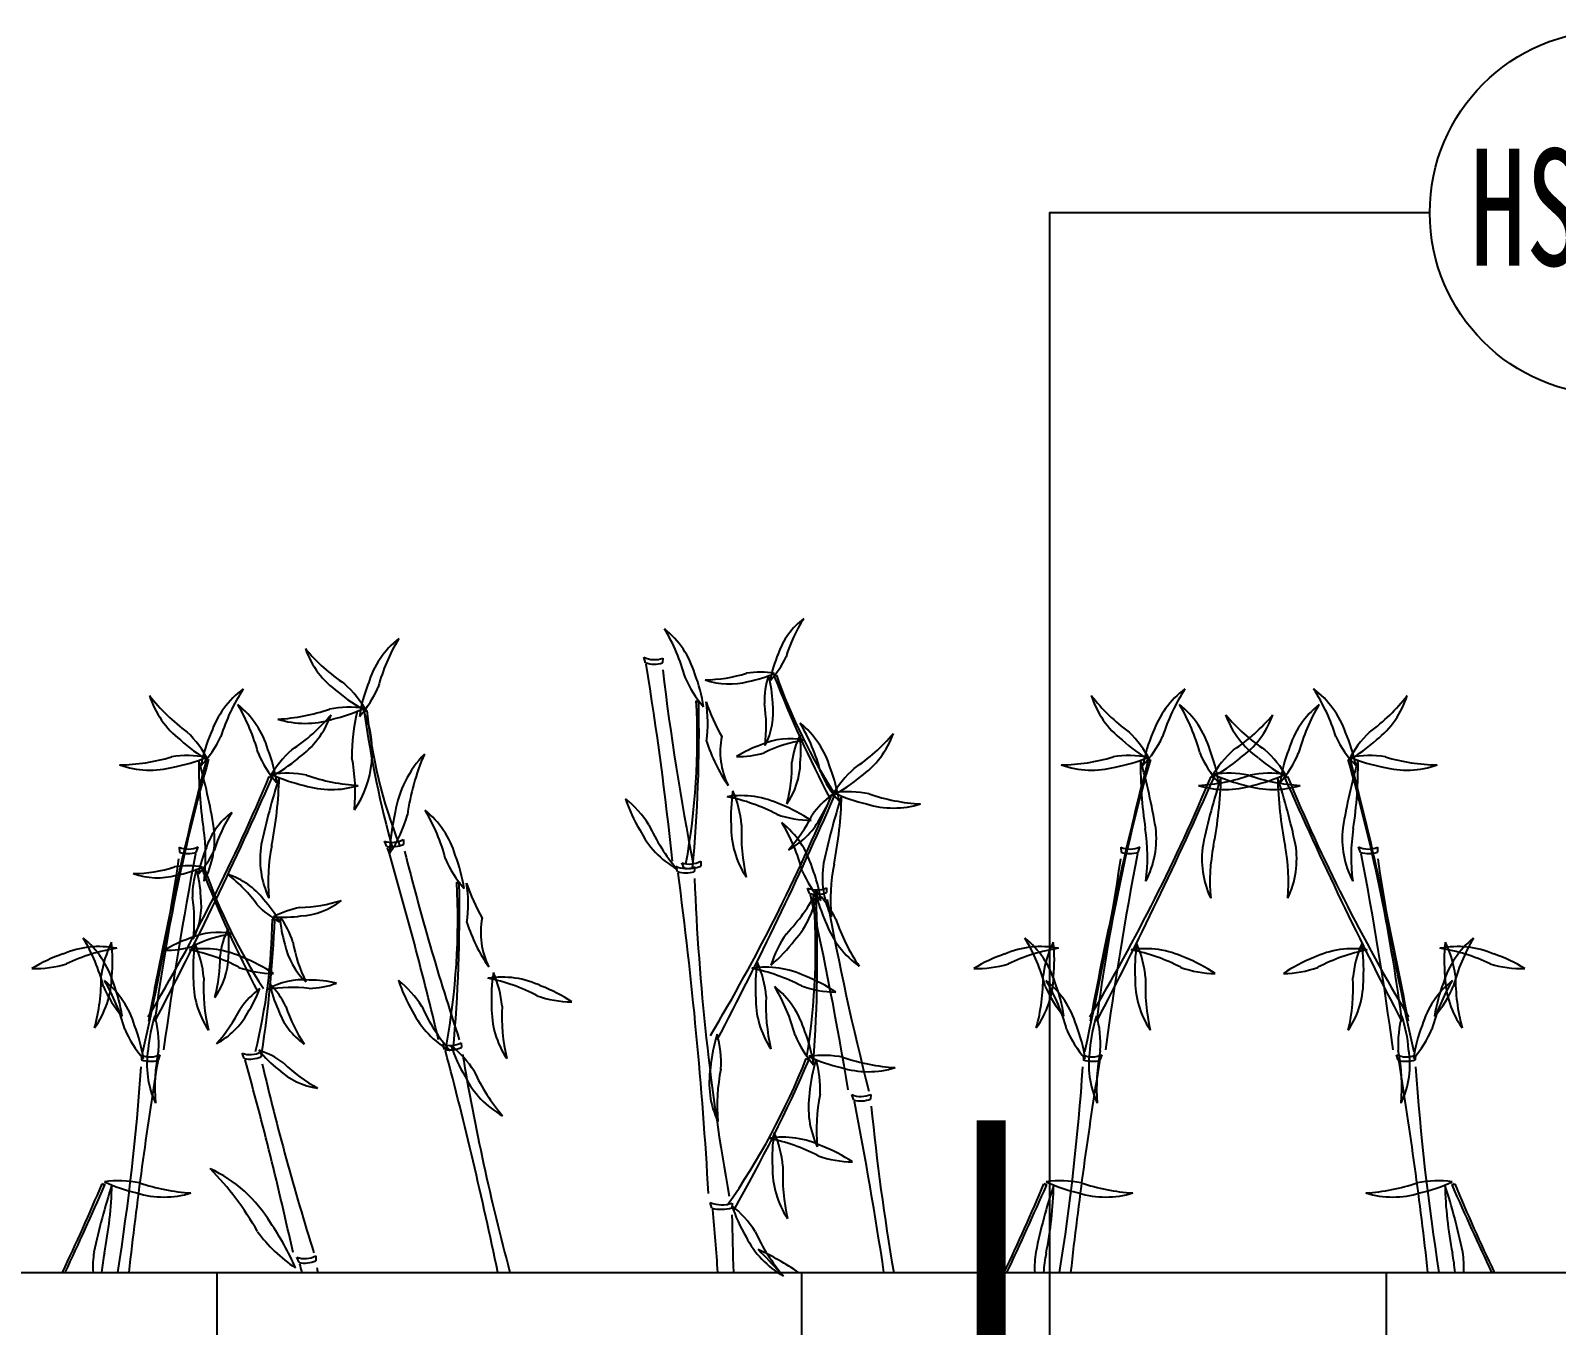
# Model space of a CAD drawing. Extents: x 225307 to 340959, y 27372 to 84205.
# Drawn here: x 314152 to 316762, y 75657 to 77871 of the extents above; entities that cross this region are included whole.
import ezdxf
from ezdxf.enums import TextEntityAlignment as Align

# ---------------------------------------------------------------- set-up
doc = ezdxf.new("R2010")
doc.units = 0
doc.header["$MEASUREMENT"] = 0
for name, color, linetype in [('3', 7, 'CONTINUOUS'), ('DIM1', 4, 'CONTINUOUS'), ('PH', 8, 'CONTINUOUS'), ('WALL', 2, 'CONTINUOUS'), ('道路', 3, 'CONTINUOUS')]:
    doc.layers.add(name, color=color, linetype=linetype)
doc.styles.add('宋体', font='SimSun.ttf', dxfattribs={"width": 0.7})

msp = doc.modelspace()

# ---------------------------------------------------------------- linework, layer by layer
at = {"layer": '3', "color": 1, "const_width": 50, "elevation": 5276}
msp.add_lwpolyline([(315795, 76007.2), (315795, 75501.1), (315795, 75501.1)], dxfattribs=at)
at = {"layer": 'DIM1', "color": 1, "linetype": 'CONTINUOUS'}
msp.add_circle((316856.5, 77559, 10863.7), 311.5, dxfattribs=at)
at = {"layer": 'PH', "color": 8}
for p, q in [((314471, 73670, 5587.7), (314471, 75747.5, 5587.7)), ((315471, 73672.7, 5587.7), (315471, 75747.5, 5587.7)), ((316471, 73675.4, 5587.7), (316471, 75747.5, 5587.7))]:
    msp.add_line(p, q, dxfattribs=at)
at = {"layer": 'PH', "color": 1, "elevation": 10863.7}
msp.add_lwpolyline([(316545, 77559), (315894.8, 77559), (315894.8, 75492.3)], dxfattribs=at)
at = {"layer": 'WALL', "color": 251}
for p, q in [((315203.9, 76789.7, 8381.5), (315201.1, 76799.1, 8381.5)), ((315233.5, 76797.6, 8381.5), (315232.8, 76789.4, 8381.5)), ((314406.3, 76474.3, 8381.5), (314406.7, 76466.1, 8381.5)), ((314435.6, 76465.5, 8381.5), (314438.6, 76474.8, 8381.5)), ((314761.3, 76475.8, 8381.5), (314757.4, 76484.8, 8381.5)), ((314789.7, 76487.5, 8381.5), (314790, 76479.2, 8381.5)), ((316016.8, 76474.3, 8381.5), (316017.3, 76466.1, 8381.5)), ((316046.2, 76465.5, 8381.5), (316049.2, 76474.8, 8381.5)), ((316426.5, 76465.5, 8381.5), (316423.4, 76474.8, 8381.5)), ((316455.8, 76474.3, 8381.5), (316455.4, 76466.1, 8381.5)), ((315258.3, 76432.8, 8381.5), (315255.5, 76442.2, 8381.5)), ((315269.9, 76438.8, 8381.5), (315266, 76447.8, 8381.5)), ((315287.9, 76440.7, 8381.5), (315287.2, 76432.5, 8381.5)), ((315298.3, 76450.4, 8381.5), (315298.6, 76442.2, 8381.5)), ((315484.5, 76395.3, 8381.5), (315481.1, 76404.5, 8381.5)), ((315513.5, 76405, 8381.5), (315513.3, 76396.7, 8381.5)), ((314546.2, 76124.3, 8381.5), (314546.4, 76116.1, 8381.5)), ((314860.3, 76128.6, 8381.5), (314856.4, 76137.6, 8381.5)), ((314888.7, 76140.2, 8381.5), (314889, 76132, 8381.5)), ((314341.5, 76119.1, 8381.5), (314342, 76110.9, 8381.5)), ((314370.8, 76110.3, 8381.5), (314373.9, 76119.6, 8381.5)), ((314517.7, 76113.1, 8381.5), (314513.9, 76122.1, 8381.5)), ((315952.1, 76119.1, 8381.5), (315952.6, 76110.9, 8381.5)), ((315981.4, 76110.3, 8381.5), (315984.5, 76119.6, 8381.5)), ((316491.2, 76110.3, 8381.5), (316488.2, 76119.6, 8381.5)), ((316520.5, 76119.1, 8381.5), (316520.1, 76110.9, 8381.5)), ((315559.8, 76042.2, 8381.5), (315556.5, 76051.4, 8381.5)), ((315588.9, 76051.9, 8381.5), (315588.7, 76043.6, 8381.5)), ((315317.4, 75857.4, 8381.5), (315314.6, 75866.8, 8381.5)), ((315352, 75866.1, 8381.5), (315351.3, 75857.9, 8381.5)), ((314611.4, 75764.4, 8381.5), (314607.6, 75773.5, 8381.5)), ((314639.9, 75775.6, 8381.5), (314640.1, 75767.4, 8381.5))]:
    msp.add_line(p, q, dxfattribs=at)
for centre, radius, start, end in [((315549.1, 76765.1, 8381.5), 124.8, 126.7515, 161.2718), ((315691.7, 76724.7, 8381.5), 258.7, 147.1423, 163.1203), ((314879.1, 76709.1, 8381.5), 156, 128.6233, 163.1436), ((315059, 76664.4, 8381.5), 323.4, 149.014, 164.992), ((315138.7, 76726.2, 8381.5), 156, 16.6578, 51.1781), ((314958.7, 76682.2, 8381.5), 323.4, 14.8093, 30.7873), ((314769, 76866.4, 8381.5), 156, 199.6469, 234.1671), ((314869.7, 77021.9, 8381.5), 323.4, 220.0376, 236.0156), ((315627.8, 76720.9, 8381.5), 214.2, 156.8493, 169.4119), ((315219, 76836.1, 8381.5), 41.1, 244.1889, 290.6514), ((315218.8, 76836.8, 8381.5), 49.4, 252.468, 286.4628), ((309317.7, 75830.8, 8381.5), 5964.5, 5.9648, 9.22705), ((319791.9, 77324.4, 8381.5), 4591.4, 186.8406, 191.0283), ((315312.2, 76860.6, 8381.5), 145.4, 316.3249, 335.2549), ((314567.7, 76618.4, 8381.5), 181.7, 29.2202, 48.1502), ((314979.3, 76657.1, 8381.5), 267.8, 158.721, 171.2837), ((315439, 76834.9, 8381.5), 181.7, 202.6747, 221.6047), ((315038.3, 76674.6, 8381.5), 267.8, 8.5177, 21.0803), ((315300.7, 77019.1, 8381.5), 258.7, 271.0803, 287.0583), ((315346.9, 76878.2, 8381.5), 124.8, 250.6896, 285.2099), ((315399.9, 76628.2, 8381.5), 145.4, 80.2629, 99.1929), ((315339.5, 76968.2, 8381.5), 214.2, 280.7874, 293.35), ((315552.4, 76722.7, 8381.5), 145.4, 162.085, 181.015), ((315207.4, 76711.4, 8381.5), 214.2, 2.6094, 15.172), ((315421.3, 76779.2, 8381.5), 11.8, 278.989, 301.5229), ((315418.4, 76781.6, 8381.5), 15.9, 289.7144, 304.519), ((317374.2, 77530, 8381.5), 2094.4, 201.388, 207.649), ((316357.6, 77099.3, 8381.5), 987.1, 199.59, 212.8556), ((314504.4, 76780.7, 8381.5), 156, 197.4962, 232.0165), ((314610.8, 76932.4, 8381.5), 323.4, 217.887, 233.865), ((314608.5, 76619.4, 8381.5), 156, 126.4727, 160.9929), ((314786.6, 76568.1, 8381.5), 323.4, 146.8634, 162.8414), ((314850.7, 76944.2, 8381.5), 267.8, 229.7446, 242.3072), ((314579.2, 76818.8, 8381.5), 181.7, 318.1966, 337.1266), ((314106.5, 76659.3, 8381.5), 1185.8, 349.6339, 3.166), ((315302.7, 76740.9, 8381.5), 19.9, 233.4106, 248.2152), ((315299, 76738.1, 8381.5), 14.7, 236.4067, 258.9406), ((315621.9, 76828.5, 8381.5), 331.7, 198.535, 209.8201), ((315079.7, 76687.1, 8381.5), 230.5, 352.1617, 8.9643), ((316114.9, 76780.7, 8381.5), 156, 197.4962, 232.0165), ((316221.4, 76932.4, 8381.5), 323.4, 217.887, 233.865), ((316219.1, 76619.4, 8381.5), 156, 126.4727, 160.9929), ((316397.2, 76568.1, 8381.5), 323.4, 146.8634, 162.8414), ((316253.6, 76619.4, 8381.5), 156, 19.0071, 53.5273), ((316075.5, 76568.1, 8381.5), 323.4, 17.1586, 33.1366), ((316251.3, 76932.4, 8381.5), 323.4, 306.135, 322.113), ((316357.7, 76780.7, 8381.5), 156, 307.9835, 342.5038), ((314408.7, 76596.8, 8381.5), 156, 16.6578, 51.1781), ((314228.7, 76552.8, 8381.5), 323.4, 14.8093, 30.7873), ((314558.5, 77016.3, 8381.5), 323.4, 272.9521, 288.9301), ((314419.2, 76909.6, 8381.5), 323.4, 303.7858, 319.7638), ((314519.3, 76753.7, 8381.5), 156, 305.6342, 340.1545), ((314698.3, 76532, 8381.5), 181.7, 82.1347, 101.0647), ((314609.1, 76954.3, 8381.5), 267.8, 282.6591, 295.2217), ((315019.3, 76632.7, 8381.5), 317.5, 166.5597, 180.8727), ((314559.7, 76637.3, 8381.5), 176.8, 325.8844, 22.6578), ((314718.9, 76721.5, 8381.5), 14.7, 280.8608, 303.3947), ((314715.2, 76724.4, 8381.5), 19.9, 291.5861, 306.3908), ((316547.9, 76960.3, 8381.5), 1842.7, 187.9535, 195.4166), ((315576.4, 76791.9, 8381.5), 853.2, 185.6285, 201.5854), ((312717, 76674.7, 8381.5), 2578.3, 354.7419, 1.0507), ((315151.5, 76680.2, 8381.5), 258.7, 352.9024, 8.8804), ((315297.5, 76705.8, 8381.5), 124.8, 332.5116, 7.0319), ((316019.3, 76596.8, 8381.5), 156, 16.6578, 51.1781), ((315839.2, 76552.8, 8381.5), 323.4, 14.8093, 30.7873), ((316342.7, 76753.7, 8381.5), 156, 199.8455, 234.3658), ((316442.9, 76909.6, 8381.5), 323.4, 220.2362, 236.2142), ((316029.8, 76909.6, 8381.5), 323.4, 303.7858, 319.7638), ((316129.9, 76753.7, 8381.5), 156, 305.6342, 340.1545), ((316453.4, 76596.8, 8381.5), 156, 128.8219, 163.3422), ((316633.4, 76552.8, 8381.5), 323.4, 149.2127, 165.1907), ((314293.9, 76540.6, 8381.5), 181.7, 27.0696, 45.9996), ((314621.9, 76842.1, 8381.5), 156, 252.5613, 287.0816), ((315370.4, 76565.1, 8381.5), 156, 16.6578, 51.1781), ((315190.4, 76521.1, 8381.5), 323.4, 14.8093, 30.7873), ((315904.5, 76540.6, 8381.5), 181.7, 27.0696, 45.9996), ((316568.2, 76540.6, 8381.5), 181.7, 134.0004, 152.9304), ((314588.9, 76855.5, 8381.5), 267.8, 227.594, 240.1566), ((314706.7, 76563.8, 8381.5), 267.8, 156.5704, 169.133), ((314312.9, 76740.4, 8381.5), 181.7, 316.046, 334.976), ((315580.4, 76742.2, 8381.5), 285.7, 197.6305, 214.6312), ((315461.9, 76638, 8381.5), 130.3, 168.6858, 206.4869), ((315471.9, 76447, 8381.5), 214.2, 109.1354, 121.698), ((315451.5, 76535, 8381.5), 124.8, 79.0377, 113.5579), ((315517.7, 76402.3, 8381.5), 258.7, 99.4284, 115.4064), ((315598.5, 76602.1, 8381.5), 145.4, 154.0263, 172.9563), ((315255.3, 76639.2, 8381.5), 214.2, 354.5507, 7.1133), ((315380.9, 76877.9, 8381.5), 323.4, 303.7858, 319.7638), ((315481, 76722, 8381.5), 156, 305.6342, 340.1545), ((316199.5, 76855.5, 8381.5), 267.8, 227.594, 240.1566), ((316317.3, 76563.8, 8381.5), 267.8, 156.5704, 169.133), ((315923.5, 76740.4, 8381.5), 181.7, 316.046, 334.976), ((316549.1, 76740.4, 8381.5), 181.7, 205.024, 223.954), ((316155.4, 76563.8, 8381.5), 267.8, 10.867, 23.4296), ((316273.1, 76855.5, 8381.5), 267.8, 299.8434, 312.406), ((314299.6, 76938.4, 8381.5), 323.4, 270.8014, 286.7794), ((320881.8, 74963.3, 8381.5), 6640, 165.5375, 169.4685), ((317403.3, 75784.1, 8381.5), 3064.1, 164.084, 172.4994), ((314421.2, 76449.3, 8381.5), 181.7, 79.984, 98.914), ((314347.8, 76874.6, 8381.5), 267.8, 280.5085, 293.0711), ((313383.1, 76325.9, 8381.5), 1097.8, 9.5114, 15.7133), ((315136.6, 76612.6, 8381.5), 696.8, 179.1262, 188.7844), ((314448.8, 76637.9, 8381.5), 14.7, 278.7101, 301.2441), ((314445.3, 76640.9, 8381.5), 19.9, 289.4355, 304.2401), ((314708.9, 76705.5, 8381.5), 181.7, 202.6747, 221.6047), ((314308.3, 76545.2, 8381.5), 267.8, 8.5177, 21.0803), ((314719.8, 76505.1, 8381.5), 181.7, 131.6512, 150.5812), ((314437.9, 76831.8, 8381.5), 267.8, 297.4941, 310.0567), ((314384.1, 76567.6, 8381.5), 323.4, 354.7741, 10.7521), ((314960.4, 76503.4, 8381.5), 187.2, 136.0165, 170.5368), ((315181.3, 76478, 8381.5), 388.1, 156.4072, 172.3852), ((315362.9, 76774.6, 8381.5), 145.4, 268.611, 287.541), ((315195.6, 76616.2, 8381.5), 258.7, 344.8437, 0.8217), ((315343.8, 76621.1, 8381.5), 124.8, 324.453, 358.9732), ((315910.2, 76938.4, 8381.5), 323.4, 270.8014, 286.7794), ((322492.4, 74963.3, 8381.5), 6640, 165.5375, 169.4685), ((319013.9, 75784.1, 8381.5), 3064.1, 164.084, 172.4994), ((316031.7, 76449.3, 8381.5), 181.7, 79.984, 98.914), ((315958.4, 76874.6, 8381.5), 267.8, 280.5085, 293.0711), ((316747.2, 76612.6, 8381.5), 696.8, 179.1262, 188.7844), ((314993.6, 76325.9, 8381.5), 1097.8, 9.5114, 15.7133), ((316059.4, 76637.9, 8381.5), 14.7, 278.7101, 301.2441), ((316055.9, 76640.9, 8381.5), 19.9, 289.4355, 304.2401), ((316319.5, 76705.5, 8381.5), 181.7, 202.6747, 221.6047), ((315918.9, 76545.2, 8381.5), 267.8, 8.5177, 21.0803), ((316330.4, 76505.1, 8381.5), 181.7, 131.6512, 150.5812), ((316048.5, 76831.8, 8381.5), 267.8, 297.4941, 310.0567), ((316424.2, 76831.8, 8381.5), 267.8, 229.9433, 242.5059), ((316142.3, 76505.1, 8381.5), 181.7, 29.4188, 48.3488), ((316553.8, 76545.2, 8381.5), 267.8, 158.9197, 171.4823), ((316153.1, 76705.5, 8381.5), 181.7, 318.3953, 337.3253), ((317479, 76325.9, 8381.5), 1097.8, 164.2867, 170.4886), ((313458.7, 75784.1, 8381.5), 3064.1, 7.5006, 15.916), ((316413.2, 76637.9, 8381.5), 14.7, 238.7559, 261.2899), ((316416.8, 76640.9, 8381.5), 19.9, 235.7599, 250.5645), ((316440.9, 76449.3, 8381.5), 181.7, 81.086, 100.016), ((316514.2, 76874.6, 8381.5), 267.8, 246.9289, 259.4915), ((309980.3, 74963.3, 8381.5), 6640, 10.5315, 14.4625), ((315725.5, 76612.6, 8381.5), 696.8, 351.2156, 0.8738), ((316562.4, 76938.4, 8381.5), 323.4, 253.2206, 269.1986), ((314356.5, 76762.1, 8381.5), 156, 250.4107, 284.931), ((311595.5, 77832.1, 8381.5), 3212.5, 329.1414, 337.3599), ((308326.3, 79338.4, 8381.5), 6816.2, 332.36371, 336.24357), ((315621.1, 76253.3, 8381.5), 1097.8, 161.9374, 168.1393), ((314568.9, 76608.7, 8381.5), 14.7, 236.4067, 258.9406), ((314572.6, 76611.5, 8381.5), 19.9, 233.4106, 248.2152), ((313880.8, 76611.6, 8381.5), 696.8, 348.8663, 358.5245), ((314588.9, 76419.1, 8381.5), 181.7, 78.7367, 97.6667), ((314679.6, 76841, 8381.5), 267.8, 244.5796, 257.1423), ((314730.3, 76902.9, 8381.5), 323.4, 250.8713, 266.8493), ((315670.6, 76673.8, 8381.5), 181.7, 202.6747, 221.6047), ((315270, 76513.5, 8381.5), 267.8, 8.5177, 21.0803), ((315681.5, 76473.4, 8381.5), 181.7, 131.6512, 150.5812), ((315399.6, 76800.2, 8381.5), 267.8, 297.4941, 310.0567), ((315967.1, 76762.1, 8381.5), 156, 250.4107, 284.931), ((313206.1, 77832.1, 8381.5), 3212.5, 329.1414, 337.3599), ((309936.9, 79338.4, 8381.5), 6816.2, 332.36371, 336.24357), ((316131.7, 76902.9, 8381.5), 323.4, 273.1507, 289.1287), ((317231.6, 76253.3, 8381.5), 1097.8, 161.9374, 168.1393), ((316179.5, 76608.7, 8381.5), 14.7, 236.4067, 258.9406), ((316183.2, 76611.5, 8381.5), 19.9, 233.4106, 248.2152), ((315491.4, 76611.6, 8381.5), 696.8, 348.8663, 358.5245), ((316199.5, 76419.1, 8381.5), 181.7, 78.7367, 97.6667), ((316290.2, 76841, 8381.5), 267.8, 244.5796, 257.1423), ((316340.9, 76902.9, 8381.5), 323.4, 250.8713, 266.8493), ((316273.2, 76419.1, 8381.5), 181.7, 82.3333, 101.2633), ((316182.5, 76841, 8381.5), 267.8, 282.8577, 295.4204), ((316981.3, 76611.6, 8381.5), 696.8, 181.4755, 191.1337), ((315241, 76253.3, 8381.5), 1097.8, 11.8607, 18.0626), ((316293.1, 76608.7, 8381.5), 14.7, 281.0594, 303.5933), ((316289.5, 76611.5, 8381.5), 19.9, 291.7848, 306.5894), ((322535.8, 79338.4, 8381.5), 6816.2, 203.75643, 207.63629), ((319266.5, 77832.1, 8381.5), 3212.5, 202.6401, 210.8586), ((316505.6, 76762.1, 8381.5), 156, 255.069, 289.5893), ((314666.3, 76728.9, 8381.5), 156, 252.7197, 287.24), ((315617.6, 76527.8, 8381.5), 267.8, 170.8163, 183.3789), ((315187.1, 76497, 8381.5), 181.7, 4.9733, 23.9033), ((315550.6, 76387.4, 8381.5), 181.7, 78.7367, 97.6667), ((315641.3, 76809.4, 8381.5), 267.8, 244.5796, 257.1423), ((316195.7, 76728.9, 8381.5), 156, 252.76, 287.2803), ((316276.9, 76728.9, 8381.5), 156, 252.7197, 287.24), ((315423.9, 76641.2, 8381.5), 267.8, 198.2543, 210.8169), ((315056.1, 76415.4, 8381.5), 181.7, 32.4113, 51.3413), ((312557.2, 77800.4, 8381.5), 3212.5, 329.1414, 337.3599), ((309288, 79306.8, 8381.5), 6816.2, 332.36371, 336.24357), ((315367.7, 76406.5, 8381.5), 156, 64.3717, 98.8919), ((315279.1, 76243.8, 8381.5), 323.4, 62.5232, 78.5012), ((315338.3, 76297.5, 8381.5), 267.8, 56.2316, 68.7942), ((315608.8, 76447, 8381.5), 145.4, 126.5883, 145.5183), ((315321.3, 76638.2, 8381.5), 214.2, 327.1127, 339.6753), ((316582.8, 76221.6, 8381.5), 1097.8, 161.9374, 168.1393), ((315530.7, 76577, 8381.5), 14.7, 236.4067, 258.9406), ((315534.3, 76579.8, 8381.5), 19.9, 233.4106, 248.2152), ((314842.5, 76579.9, 8381.5), 696.8, 348.8663, 358.5245), ((315628, 76697.3, 8381.5), 156, 252.7197, 287.24), ((315692, 76871.2, 8381.5), 323.4, 250.8713, 266.8493), ((314571, 76433.9, 8381.5), 124.8, 126.7515, 161.2718), ((314713.7, 76393.5, 8381.5), 258.7, 147.1423, 163.1203), ((315087.7, 76457, 8381.5), 321.3, 166.1143, 178.6769), ((314586.6, 76587.7, 8381.5), 218, 325.5899, 344.5198), ((314729.1, 76416, 8381.5), 156, 16.6578, 51.1781), ((314549.1, 76372, 8381.5), 323.4, 14.8093, 30.7873), ((315489.3, 76701.8, 8381.5), 181.7, 250.3886, 269.3186), ((315339.3, 76394.9, 8381.5), 156, 16.6578, 51.1781), ((315159.3, 76351, 8381.5), 323.4, 14.8093, 30.7873), ((315257.7, 76645.2, 8381.5), 258.7, 317.4057, 333.3837), ((315391.5, 76581.3, 8381.5), 124.8, 297.0149, 331.5352), ((314128.2, 76457.8, 8381.5), 323.4, 352.6235, 8.6015), ((314310.9, 76489, 8381.5), 156, 332.2327, 6.753), ((315333.7, 76573.3, 8381.5), 156, 206.3944, 240.9147), ((315503.7, 76647.1, 8381.5), 323.4, 204.5459, 220.5239), ((315506.2, 76509.2, 8381.5), 156, 178.9564, 213.4766), ((315691.1, 76496.4, 8381.5), 323.4, 177.1079, 193.0859), ((315738.8, 76457.8, 8381.5), 323.4, 352.6235, 8.6015), ((315921.4, 76489, 8381.5), 156, 332.2327, 6.753), ((316551.2, 76489, 8381.5), 156, 173.247, 207.7673), ((316733.9, 76457.8, 8381.5), 323.4, 171.3985, 187.3765), ((320291.5, 75336.3, 8381.5), 5964.5, 169.11163, 172.37388), ((314421.8, 76512.3, 8381.5), 41.1, 247.6873, 294.1497), ((314422.1, 76513, 8381.5), 49.4, 251.8759, 285.8707), ((314649.8, 76389.8, 8381.5), 214.2, 156.8493, 169.4119), ((314334.1, 76529.5, 8381.5), 145.4, 316.3249, 335.2549), ((314700.7, 76454.2, 8381.5), 156, 170.8977, 205.418), ((314882, 76415.6, 8381.5), 323.4, 169.0492, 185.0272), ((314770.4, 76523.7, 8381.5), 41.1, 251.4369, 297.8994), ((314770.2, 76524.4, 8381.5), 49.4, 259.716, 293.7108), ((309043.1, 74782, 8381.5), 5964.5, 13.2128, 16.47505), ((319245.2, 77585.2, 8381.5), 4591.4, 194.0886, 198.2763), ((321902.1, 75336.3, 8381.5), 5964.5, 169.11163, 172.37388), ((316032.4, 76512.3, 8381.5), 41.1, 247.6873, 294.1497), ((316032.7, 76513, 8381.5), 49.4, 251.8759, 285.8707), ((316311.3, 76454.2, 8381.5), 156, 170.8977, 205.418), ((316492.5, 76415.6, 8381.5), 323.4, 169.0492, 185.0272), ((315980.1, 76415.6, 8381.5), 323.4, 354.9728, 10.9508), ((316161.4, 76454.2, 8381.5), 156, 334.582, 9.1023), ((316440.2, 76512.3, 8381.5), 41.1, 245.8503, 292.3127), ((316440, 76513, 8381.5), 49.4, 254.1293, 288.1241), ((310570.6, 75336.3, 8381.5), 5964.5, 7.62612, 10.88837), ((314322.7, 76687.9, 8381.5), 258.7, 271.0803, 287.0583), ((309865, 77133.1, 8381.5), 4591.4, 347.3104, 351.4981), ((314421.8, 76297.1, 8381.5), 145.4, 80.2629, 99.1929), ((314361.5, 76637, 8381.5), 214.2, 280.7874, 293.35), ((314574.4, 76391.6, 8381.5), 145.4, 162.085, 181.015), ((314229.4, 76380.2, 8381.5), 214.2, 2.6094, 15.172), ((314443.2, 76448.1, 8381.5), 11.8, 278.989, 301.5229), ((314440.4, 76450.4, 8381.5), 15.9, 289.7144, 304.519), ((315379.6, 76768.2, 8381.5), 987.1, 199.59, 212.8556), ((315029.4, 76524.7, 8381.5), 181.7, 202.6747, 221.6047), ((314628.7, 76364.4, 8381.5), 267.8, 8.5177, 21.0803), ((315273.4, 76479.1, 8381.5), 41.1, 244.1889, 290.6514), ((315279, 76486.7, 8381.5), 41.1, 251.4369, 297.8994), ((315278.7, 76487.4, 8381.5), 49.4, 259.716, 293.7108), ((315238.9, 76343.4, 8381.5), 267.8, 8.5177, 21.0803), ((315662.4, 76422.5, 8381.5), 156, 170.8977, 205.418), ((315843.7, 76383.9, 8381.5), 323.4, 169.0492, 185.0272), ((311475.6, 77133.1, 8381.5), 4591.4, 347.3104, 351.4981), ((320997, 77133.1, 8381.5), 4591.4, 188.5019, 192.6896), ((314368.9, 76547, 8381.5), 124.8, 250.6896, 285.2099), ((316396.1, 77198.8, 8381.5), 2094.4, 201.388, 207.649), ((314451.9, 76308.8, 8381.5), 124.8, 37.6575, 72.1778), ((314330.1, 76224.4, 8381.5), 258.7, 35.809, 51.787), ((313696.9, 76349.1, 8381.5), 1185.8, 349.6339, 3.166), ((312307.4, 76364.5, 8381.5), 2578.3, 354.7419, 1.0507), ((314893.1, 76430.7, 8381.5), 19.9, 233.4106, 248.2152), ((314889.4, 76427.9, 8381.5), 14.7, 236.4067, 258.9406), ((314670.1, 76376.9, 8381.5), 230.5, 352.1617, 8.9643), ((315212.3, 76518.3, 8381.5), 331.7, 198.535, 209.8201), ((315273.2, 76479.9, 8381.5), 49.4, 252.468, 286.4628), ((307947, 75459.2, 8381.5), 7376.7, 3.28696, 7.56445), ((319206.3, 76573.8, 8381.5), 3921.7, 182.2376, 190.2241), ((315639.6, 76503.7, 8381.5), 181.7, 202.6747, 221.6047), ((314173.5, 76349.1, 8381.5), 258.7, 352.9024, 8.8804), ((314319.5, 76374.7, 8381.5), 124.8, 332.5116, 7.0319), ((314391.7, 76241.5, 8381.5), 214.2, 29.5174, 42.08), ((314604.4, 76629.7, 8381.5), 258.7, 271.871, 287.849), ((314606.5, 76481.4, 8381.5), 124.8, 273.7194, 308.2397), ((315210.9, 76549.7, 8381.5), 323.4, 316.3458, 332.3238), ((315342.6, 76419.3, 8381.5), 156, 318.1942, 352.7145), ((314327, 76302.3, 8381.5), 1167.7, 350.8462, 4.483), ((315496.8, 76442.5, 8381.5), 41.1, 247.5711, 294.0335), ((315496.6, 76443.2, 8381.5), 49.4, 255.8502, 289.8449), ((309665.1, 75090.8, 8381.5), 5964.5, 9.34699, 12.60923), ((315503.3, 76409.7, 8381.5), 19.9, 233.4106, 248.2152), ((312955.3, 76287.4, 8381.5), 2542.3, 355.9754, 2.3288), ((315499.6, 76406.9, 8381.5), 14.7, 236.4067, 258.9406), ((315756.2, 76456.2, 8381.5), 267.8, 192.1613, 204.724), ((315366.5, 76270.8, 8381.5), 181.7, 26.3184, 45.2484), ((320032.9, 77199.8, 8381.5), 4591.4, 190.2228, 194.4105), ((314645, 76476.1, 8381.5), 145.4, 223.6744, 242.6044), ((314637.4, 76227.8, 8381.5), 145.4, 99.7364, 118.6664), ((314620.5, 76271, 8381.5), 145.4, 154.0263, 172.9563), ((314277.3, 76308.1, 8381.5), 214.2, 354.5507, 7.1133), ((313578.6, 76362.7, 8381.5), 987.1, 346.0737, 359.3393), ((312477.4, 76440.3, 8381.5), 2094.4, 351.2803, 357.5413), ((314568.2, 76363.7, 8381.5), 11.8, 257.4064, 279.9403), ((314570.1, 76366.8, 8381.5), 15.9, 254.4103, 269.2149), ((314584.2, 76568.9, 8381.5), 214.2, 265.5793, 278.1419), ((314792.5, 76368.9, 8381.5), 214.2, 183.7573, 196.3199), ((314462.5, 76267.7, 8381.5), 145.4, 17.9143, 36.8443), ((315170.8, 76432, 8381.5), 285.7, 197.6305, 214.6312), ((315052.3, 76327.8, 8381.5), 130.3, 168.6858, 206.4869), ((315659.3, 76398.4, 8381.5), 156, 200.3014, 234.8217), ((315836.1, 76453.7, 8381.5), 323.4, 198.453, 214.431), ((314144.3, 76197.6, 8381.5), 156, 16.6578, 51.1781), ((313964.3, 76153.6, 8381.5), 323.4, 14.8093, 30.7873), ((314453.4, 76231.5, 8381.5), 181.7, 153.7474, 172.6774), ((314024.6, 76280, 8381.5), 267.8, 354.2718, 6.8345), ((314493.9, 76115.9, 8381.5), 214.2, 109.1354, 121.698), ((314473.5, 76203.9, 8381.5), 124.8, 79.0377, 113.5579), ((314539.6, 76071.2, 8381.5), 258.7, 99.4284, 115.4064), ((314697.8, 76266.2, 8381.5), 267.8, 170.8163, 183.3789), ((314267.4, 76235.3, 8381.5), 181.7, 4.9733, 23.9033), ((314709.1, 76334.4, 8381.5), 124.8, 191.8974, 226.4177), ((314855.5, 76357.6, 8381.5), 258.7, 190.0489, 206.0269), ((315592.3, 76220.2, 8381.5), 181.7, 144.2112, 163.1411), ((315246.1, 76477.9, 8381.5), 267.8, 310.0541, 322.6167), ((315754.9, 76197.6, 8381.5), 156, 16.6578, 51.1781), ((315574.9, 76153.6, 8381.5), 323.4, 14.8093, 30.7873), ((316064, 76231.5, 8381.5), 181.7, 153.7474, 172.6774), ((315635.2, 76280, 8381.5), 267.8, 354.2718, 6.8345), ((316308.4, 76266.2, 8381.5), 267.8, 170.8163, 183.3789), ((315878, 76235.3, 8381.5), 181.7, 4.9733, 23.9033), ((316594.7, 76235.3, 8381.5), 181.7, 156.0967, 175.0267), ((316164.2, 76266.2, 8381.5), 267.8, 356.6211, 9.1837), ((316717.7, 76197.6, 8381.5), 156, 128.8219, 163.3422), ((316837.5, 76280, 8381.5), 267.8, 173.1655, 185.7282), ((316408.7, 76231.5, 8381.5), 181.7, 7.3226, 26.2526), ((316897.8, 76153.6, 8381.5), 323.4, 149.2127, 165.1907), ((314294.1, 76038.4, 8381.5), 267.8, 108.8565, 121.4192), ((314269.3, 76148.5, 8381.5), 156, 78.7588, 113.2791), ((314351.1, 75982.3, 8381.5), 323.4, 99.1495, 115.1275), ((314384.8, 76443.5, 8381.5), 145.4, 268.611, 287.541), ((314448, 76144.9, 8381.5), 156, 64.3717, 98.8919), ((314359.4, 75982.1, 8381.5), 323.4, 62.5232, 78.5012), ((314217.6, 76285.1, 8381.5), 258.7, 344.8437, 0.8217), ((314365.7, 76290, 8381.5), 124.8, 324.453, 358.9732), ((314418.6, 76035.9, 8381.5), 267.8, 56.2316, 68.7942), ((315904.7, 76038.4, 8381.5), 267.8, 108.8565, 121.4192), ((315879.8, 76148.5, 8381.5), 156, 78.7588, 113.2791), ((315961.7, 75982.3, 8381.5), 323.4, 99.1495, 115.1275), ((316058.6, 76144.9, 8381.5), 156, 64.3717, 98.8919), ((315970, 75982.1, 8381.5), 323.4, 62.5232, 78.5012), ((316029.2, 76035.9, 8381.5), 267.8, 56.2316, 68.7942), ((316443.5, 76035.9, 8381.5), 267.8, 111.2058, 123.7684), ((316414.1, 76144.9, 8381.5), 156, 81.1081, 115.6283), ((316502.7, 75982.1, 8381.5), 323.4, 101.4988, 117.4768), ((316592.8, 76148.5, 8381.5), 156, 66.7209, 101.2412), ((316511, 75982.3, 8381.5), 323.4, 64.8725, 80.8505), ((316567.9, 76038.4, 8381.5), 267.8, 58.5808, 71.1435), ((314159.8, 76448.6, 8381.5), 181.7, 268.3321, 287.2621), ((313949.8, 76251.6, 8381.5), 323.4, 344.5648, 0.5428), ((314135.1, 76256.8, 8381.5), 156, 324.1741, 358.6944), ((314569.6, 76440.1, 8381.5), 181.7, 250.3886, 269.3186), ((315208, 76217.7, 8381.5), 267.8, 170.8163, 183.3789), ((314777.5, 76186.8, 8381.5), 181.7, 4.9733, 23.9033), ((315409.7, 76113.2, 8381.5), 156, 64.3717, 98.8919), ((315321.1, 75950.4, 8381.5), 323.4, 62.5232, 78.5012), ((315659.5, 76234.5, 8381.5), 267.8, 170.8163, 183.3789), ((315229.1, 76203.6, 8381.5), 181.7, 4.9733, 23.9033), ((315380.3, 76004.2, 8381.5), 267.8, 56.2316, 68.7942), ((315770.4, 76448.6, 8381.5), 181.7, 268.3321, 287.2621), ((315560.4, 76251.6, 8381.5), 323.4, 344.5648, 0.5428), ((315745.6, 76256.8, 8381.5), 156, 324.1741, 358.6944), ((316180.2, 76440.1, 8381.5), 181.7, 250.3886, 269.3186), ((316292.5, 76440.1, 8381.5), 181.7, 270.6814, 289.6114), ((316727, 76256.8, 8381.5), 156, 181.3056, 215.8259), ((316912.3, 76251.6, 8381.5), 323.4, 179.4572, 195.4352), ((316702.2, 76448.6, 8381.5), 181.7, 252.7379, 271.6679), ((314444.6, 76306.3, 8381.5), 181.7, 202.6747, 221.6047), ((314180.7, 76124.9, 8381.5), 156, 16.6578, 51.1781), ((314000.6, 76080.9, 8381.5), 323.4, 14.8093, 30.7873), ((314043.9, 76146, 8381.5), 267.8, 8.5177, 21.0803), ((314586.5, 76247.6, 8381.5), 156, 178.9564, 213.4766), ((314771.4, 76234.7, 8381.5), 323.4, 177.1079, 193.0859), ((314630.8, 76115.9, 8381.5), 145.4, 126.5883, 145.5183), ((314343.3, 76307, 8381.5), 214.2, 327.1127, 339.6753), ((314618.8, 76122.9, 8381.5), 124.8, 85.3714, 119.8916), ((314599.3, 75975.9, 8381.5), 258.7, 83.5229, 99.5009), ((314770.6, 76285.1, 8381.5), 214.2, 191.816, 204.3786), ((314458, 76138.6, 8381.5), 145.4, 25.973, 44.903), ((314625, 76378.3, 8381.5), 145.4, 271.3883, 290.3183), ((314628.1, 76033.1, 8381.5), 214.2, 77.2313, 89.7939), ((315035.6, 76330.7, 8381.5), 267.8, 198.2543, 210.8169), ((314667.8, 76104.9, 8381.5), 181.7, 32.4113, 51.3413), ((314958.1, 76096.3, 8381.5), 156, 64.3717, 98.8919), ((314869.5, 75933.6, 8381.5), 323.4, 62.5232, 78.5012), ((314928.7, 75987.4, 8381.5), 267.8, 56.2316, 68.7942), ((315326.9, 76114.5, 8381.5), 156, 16.6578, 51.1781), ((315146.9, 76070.5, 8381.5), 323.4, 14.8093, 30.7873), ((315531.3, 76408.5, 8381.5), 181.7, 250.3886, 269.3186), ((316055.2, 76306.3, 8381.5), 181.7, 202.6747, 221.6047), ((315791.2, 76124.9, 8381.5), 156, 16.6578, 51.1781), ((315611.2, 76080.9, 8381.5), 323.4, 14.8093, 30.7873), ((315654.5, 76146, 8381.5), 267.8, 8.5177, 21.0803), ((316197.1, 76247.6, 8381.5), 156, 178.9564, 213.4766), ((316382, 76234.7, 8381.5), 323.4, 177.1079, 193.0859), ((316090.7, 76234.7, 8381.5), 323.4, 346.9141, 2.8921), ((316275.6, 76247.6, 8381.5), 156, 326.5234, 1.0436), ((316681.4, 76124.9, 8381.5), 156, 128.8219, 163.3422), ((316861.4, 76080.9, 8381.5), 323.4, 149.2127, 165.1907), ((316818.1, 76146, 8381.5), 267.8, 158.9197, 171.4823), ((316417.5, 76306.3, 8381.5), 181.7, 318.3953, 337.3253), ((314834.5, 76282.7, 8381.5), 258.7, 198.1076, 214.0856), ((315115.3, 76336.7, 8381.5), 323.4, 204.5459, 220.5239), ((315096.6, 76199, 8381.5), 156, 178.9564, 213.4766), ((315281.5, 76186.2, 8381.5), 323.4, 177.1079, 193.0859), ((315079.7, 76391.6, 8381.5), 181.7, 250.3886, 269.3186), ((315548.2, 76215.9, 8381.5), 156, 178.9564, 213.4766), ((315733.1, 76203, 8381.5), 323.4, 177.1079, 193.0859), ((314619.9, 76105.6, 8381.5), 267.8, 162.4617, 175.0243), ((314189.6, 76137.5, 8381.5), 181.7, 356.6187, 15.5487), ((314279.7, 76314.1, 8381.5), 258.7, 317.4057, 333.3837), ((314413.5, 76250.2, 8381.5), 124.8, 297.0149, 331.5352), ((314692.8, 76239.3, 8381.5), 124.8, 199.9561, 234.4763), ((314945.3, 76262.9, 8381.5), 156, 206.3944, 240.9147), ((316230.5, 76105.6, 8381.5), 267.8, 162.4617, 175.0243), ((315800.2, 76137.5, 8381.5), 181.7, 356.6187, 15.5487), ((316672.5, 76137.5, 8381.5), 181.7, 164.4513, 183.3813), ((316242.1, 76105.6, 8381.5), 267.8, 4.9757, 17.5383), ((314480.9, 76233.6, 8381.5), 181.7, 202.6747, 221.6047), ((314080.3, 76073.3, 8381.5), 267.8, 8.5177, 21.0803), ((315581.6, 76073.9, 8381.5), 267.8, 162.4617, 175.0243), ((315151.3, 76105.9, 8381.5), 181.7, 356.6187, 15.5487), ((315627.2, 76223.2, 8381.5), 181.7, 202.6747, 221.6047), ((315226.6, 76062.9, 8381.5), 267.8, 8.5177, 21.0803), ((316091.5, 76233.6, 8381.5), 181.7, 202.6747, 221.6047), ((315690.9, 76073.3, 8381.5), 267.8, 8.5177, 21.0803), ((316781.8, 76073.3, 8381.5), 267.8, 158.9197, 171.4823), ((316381.1, 76233.6, 8381.5), 181.7, 318.3953, 337.3253), ((314507.1, 76103.3, 8381.5), 156, 170.6018, 205.1221), ((314688.1, 76063.7, 8381.5), 323.4, 168.7533, 184.7313), ((314527.5, 76160.9, 8381.5), 41.1, 250.5627, 297.0252), ((314708.5, 76262.7, 8381.5), 214.2, 219.254, 231.8166), ((314498.5, 75988.6, 8381.5), 145.4, 53.411, 72.341), ((314869.4, 76176.5, 8381.5), 41.1, 251.4369, 297.8994), ((314869.2, 76177.2, 8381.5), 49.4, 259.716, 293.7108), ((307730.2, 74240.4, 8381.5), 7376.7, 11.78902, 14.81245), ((315125.4, 76219.3, 8381.5), 267.8, 198.2543, 210.8169), ((314757.7, 75993.5, 8381.5), 181.7, 32.4113, 51.3413), ((316117.7, 76103.3, 8381.5), 156, 170.6018, 205.1221), ((316298.7, 76063.7, 8381.5), 323.4, 168.7533, 184.7313), ((316173.9, 76063.7, 8381.5), 323.4, 355.2687, 11.2467), ((316355, 76103.3, 8381.5), 156, 334.8779, 9.3982), ((310428.6, 76365.7, 8381.5), 3921.7, 350.9302, 356.1011), ((321650.9, 74925.2, 8381.5), 7376.7, 170.77423, 173.59948), ((314357.1, 76157.1, 8381.5), 41.1, 247.6873, 294.1497), ((314357.3, 76157.8, 8381.5), 49.4, 251.8759, 285.8707), ((314527.3, 76161.6, 8381.5), 49.4, 258.8418, 292.8366), ((308774.3, 74506.7, 8381.5), 5964.5, 12.3386, 15.60085), ((319017.9, 77153.9, 8381.5), 4591.4, 193.2144, 197.4021), ((314766.4, 76290, 8381.5), 258.7, 225.5456, 241.5236), ((318759, 76766.6, 8381.5), 3921.7, 189.4856, 195.0617), ((315468.8, 76071.6, 8381.5), 156, 170.6018, 205.1221), ((314332, 76568.6, 8381.5), 1233.9, 325.074, 338.3396), ((313081.6, 77152.4, 8381.5), 2617.9, 330.2806, 336.5416), ((315487.2, 76126.4, 8381.5), 14.7, 236.4067, 258.9406), ((315490.9, 76129.2, 8381.5), 19.9, 233.4106, 248.2152), ((315507.2, 75936.8, 8381.5), 181.7, 78.7367, 97.6667), ((315597.9, 76358.7, 8381.5), 267.8, 244.5796, 257.1423), ((315751.3, 76032, 8381.5), 267.8, 162.7576, 175.3202), ((315320.8, 76061.7, 8381.5), 181.7, 356.9146, 15.8446), ((315584.6, 76246.6, 8381.5), 156, 252.7197, 287.24), ((315648.6, 76420.6, 8381.5), 323.4, 250.8713, 266.8493), ((312039.2, 76365.7, 8381.5), 3921.7, 350.9302, 356.1011), ((323261.5, 74925.2, 8381.5), 7376.7, 170.77423, 173.59948), ((315967.7, 76157.1, 8381.5), 41.1, 247.6873, 294.1497), ((315967.9, 76157.8, 8381.5), 49.4, 251.8759, 285.8707), ((316505, 76157.1, 8381.5), 41.1, 245.8503, 292.3127), ((316504.7, 76157.8, 8381.5), 49.4, 254.1293, 288.1241), ((309211.2, 74925.2, 8381.5), 7376.7, 6.40052, 9.22577), ((320433.4, 76365.7, 8381.5), 3921.7, 183.8989, 189.0698), ((314660.6, 76186.1, 8381.5), 124.8, 227.3941, 261.9144), ((315035.2, 76151.5, 8381.5), 156, 206.3944, 240.9147), ((315205.2, 76225.3, 8381.5), 323.4, 204.5459, 220.5239), ((315649.8, 76032.1, 8381.5), 323.4, 168.7533, 184.7313), ((315638.5, 76029.2, 8381.5), 156, 170.8977, 205.418), ((315819.8, 75990.5, 8381.5), 323.4, 169.0492, 185.0272), ((315572.2, 76089.4, 8381.5), 41.1, 247.5711, 294.0335), ((315571.9, 76090.1, 8381.5), 49.4, 255.8502, 289.8449), ((308318.7, 74638.9, 8381.5), 7376.7, 8.64301, 10.94663), ((319492.6, 76415.9, 8381.5), 3921.7, 185.6198, 189.8125), ((315438.4, 75822.7, 8381.5), 156, 64.3717, 98.8919), ((315349.8, 75659.9, 8381.5), 323.4, 62.5232, 78.5012), ((315688.2, 75944, 8381.5), 267.8, 170.8163, 183.3789), ((315257.8, 75913.1, 8381.5), 181.7, 4.9733, 23.9033), ((315560, 76118, 8381.5), 181.7, 250.3886, 269.3186), ((315409, 75713.7, 8381.5), 267.8, 56.2316, 68.7942), ((314361.5, 75712.1, 8381.5), 234, 30.8468, 65.367), ((314115.9, 75582, 8381.5), 485.1, 28.9983, 44.9763), ((315576.9, 75925.4, 8381.5), 156, 178.9564, 213.4766), ((315761.8, 75912.6, 8381.5), 323.4, 177.1079, 193.0859), ((311309.5, 77135.5, 8381.5), 3212.5, 334.4021, 337.3599), ((308040.2, 78641.8, 8381.5), 6816.2, 334.87272, 336.24357), ((315335, 75556.7, 8381.5), 1097.8, 161.9374, 168.1393), ((314286.6, 75914.9, 8381.5), 19.9, 233.4106, 248.2152), ((314282.9, 75912.1, 8381.5), 14.7, 236.4067, 258.9406), ((313594.7, 75915, 8381.5), 696.8, 348.8663, 358.5245), ((314302.8, 75722.5, 8381.5), 181.7, 78.7367, 97.6667), ((314393.5, 76144.4, 8381.5), 267.8, 244.5796, 257.1423), ((314444.3, 76206.3, 8381.5), 323.4, 250.8713, 266.8493), ((312920.1, 77135.5, 8381.5), 3212.5, 334.4021, 337.3599), ((309650.8, 78641.8, 8381.5), 6816.2, 334.87272, 336.24357), ((316945.6, 75556.7, 8381.5), 1097.8, 161.9374, 168.1393), ((315893.5, 75912.1, 8381.5), 14.7, 236.4067, 258.9406), ((315897.1, 75914.9, 8381.5), 19.9, 233.4106, 248.2152), ((315205.3, 75915, 8381.5), 696.8, 348.8663, 358.5245), ((315913.4, 75722.5, 8381.5), 181.7, 78.7367, 97.6667), ((316004.1, 76144.4, 8381.5), 267.8, 244.5796, 257.1423), ((316054.9, 76206.3, 8381.5), 323.4, 250.8713, 266.8493), ((316417.8, 76206.3, 8381.5), 323.4, 273.1507, 289.1287), ((316559.2, 75722.5, 8381.5), 181.7, 82.3333, 101.2633), ((316468.5, 76144.4, 8381.5), 267.8, 282.8577, 295.4204), ((317267.4, 75915, 8381.5), 696.8, 181.4755, 191.1337), ((315527.1, 75556.7, 8381.5), 1097.8, 11.8607, 18.0626), ((316579.2, 75912.1, 8381.5), 14.7, 281.0594, 303.5933), ((316575.5, 75914.9, 8381.5), 19.9, 291.7848, 306.5894), ((322821.9, 78641.8, 8381.5), 6816.2, 203.75643, 205.12728), ((319552.6, 77135.5, 8381.5), 3212.5, 202.6401, 205.5979), ((314380.3, 76032.3, 8381.5), 156, 252.7197, 287.24), ((315334.2, 75917.3, 8381.5), 54.2, 248.8114, 289.177), ((315605.7, 75945.7, 8381.5), 267.8, 198.2543, 210.8169), ((315237.9, 75719.9, 8381.5), 181.7, 32.4113, 51.3413), ((315990.9, 76032.3, 8381.5), 156, 252.7197, 287.24), ((316481.8, 76032.3, 8381.5), 156, 252.76, 287.2803), ((315333.4, 75923.2, 8381.5), 67.8, 256.4018, 285.3947), ((307504.9, 75146.6, 8381.5), 7845.8, 4.39279, 5.17946), ((319474.8, 75907.6, 8381.5), 4123.6, 180.8549, 182.2247), ((314758.2, 75980.6, 8381.5), 272.5, 216.8637, 235.7937), ((314234.5, 75600.2, 8381.5), 401.6, 22.7067, 35.2693), ((315685.5, 75951.6, 8381.5), 323.4, 204.5459, 220.5239), ((315515.5, 75877.8, 8381.5), 156, 206.3944, 240.9147), ((315201.4, 75361.1, 8381.5), 468, 55.6525, 65.367), ((314710.2, 75100.8, 8381.5), 970.2, 41.8052, 44.9763), ((314414.7, 75757.6, 8381.5), 156, 170.8977, 183.7301), ((314595.9, 75719, 8381.5), 323.4, 169.0492, 174.9494), ((314621.2, 75812.2, 8381.5), 41.1, 250.5627, 297.0252), ((314620.9, 75812.9, 8381.5), 49.4, 258.8418, 292.8366), ((307453.3, 73985.2, 8381.5), 7376.7, 13.82185, 13.93825), ((316025.2, 75757.6, 8381.5), 156, 170.8977, 183.7301), ((316206.5, 75719, 8381.5), 323.4, 169.0492, 174.9494), ((316266.2, 75719, 8381.5), 323.4, 5.0506, 10.9508), ((316447.4, 75757.6, 8381.5), 156, 356.2699, 9.1023), ((318519.3, 76342.8, 8381.5), 3921.7, 188.6114, 188.7315)]:
    msp.add_arc(centre, radius, start, end, dxfattribs=at)
at = {"layer": '道路', "color": 2}
msp.add_line((312471, 75747.5, 5587.7), (330470.8, 75747.5, 5587.7), dxfattribs=at)

# ---------------------------------------------------------------- texts
at = {"layer": 'DIM1', "linetype": 'CONTINUOUS', "style": '宋体', "width": 0.7}
msp.add_text('HS-13', height=200, dxfattribs=at).set_placement((316852.1, 77468.5), align=Align.CENTER)

doc.saveas('drawing.dxf')
